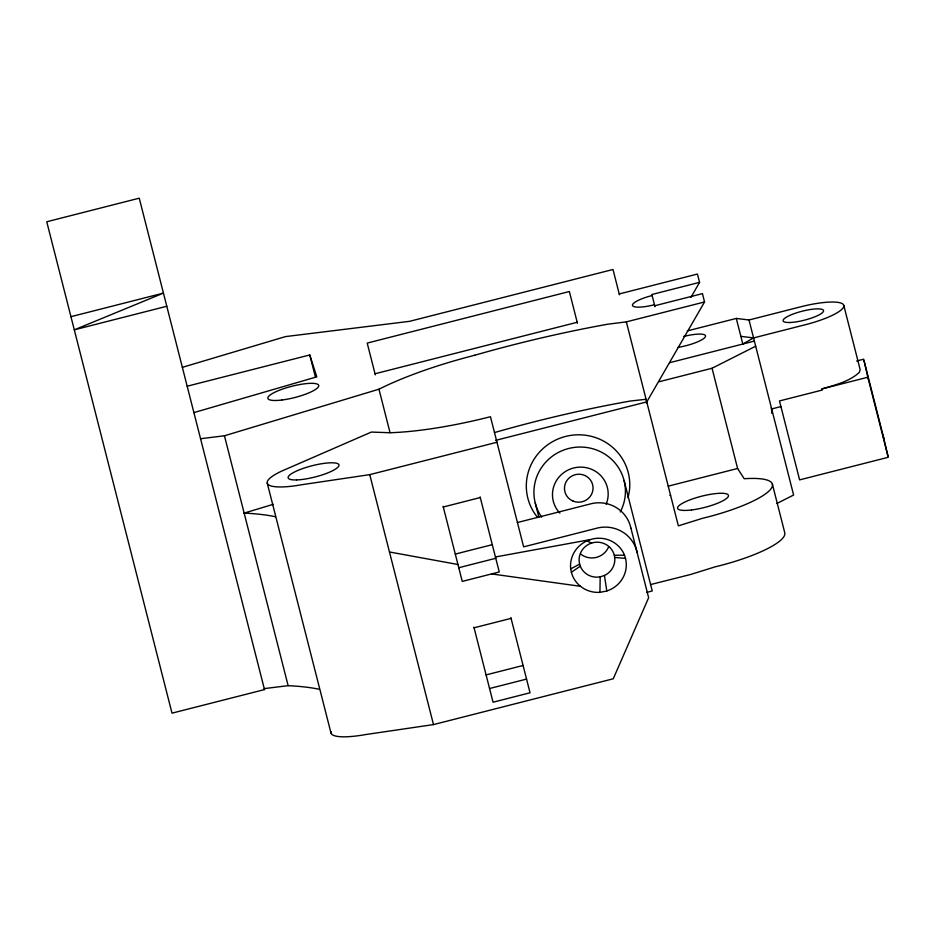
<?xml version="1.0" encoding="UTF-8"?>
<svg xmlns="http://www.w3.org/2000/svg" width="935" height="935" viewBox="0 0 935 935"><rect width="100%" height="100%" fill="white"/><g stroke="black" fill="none" stroke-linecap="round" stroke-linejoin="round"><path stroke-width="1.4" d="M579.63 564.097L580.308 566.189A17.894 17.449 -14.3 0 0 600.188 576.837L599.931 592.346L606.803 591.025L604.454 575.469A17.894 17.449 -14.3 0 0 614.716 557.412L614.318 555.261A17.894 17.449 -14.3 0 0 592.661 542.767A17.894 17.449 -14.3 0 0 579.63 564.097L570.736 568.901L571.367 572.243A27.547 26.858 -14.3 0 0 580.46 586.303A27.968 27.279 -14.3 0 0 599.931 592.334M628.039 497.771L629.313 491.518A51.811 50.513 -14.3 0 0 565.558 436.446A51.811 50.513 -14.3 0 0 535.954 515.314L537.742 517.441M687.295 330.908L736.289 318.426L749.005 319.992L801.026 306.727A41.759 9.256 -14.3 0 1 843.779 305.371L860.165 369.641L859.37 372.317C849.202 381.796 834.92 384.951 821.982 388.925L822.274 390.047L779.486 400.951L799.612 479.877L888.25 457.285L867.516 375.952M690.953 297.4L699.567 282.358L697.44 274.048L619.227 293.952M646.295 402.763L704.558 301.958L702.43 293.625L654.734 305.757M571.367 572.243L580.308 566.189M843.779 305.371A41.759 9.256 -14.3 0 1 805.596 324.655L753.575 337.921L742.822 344.045L736.289 318.426M659.327 381.69L712.049 368.25L755.69 346.219M776.938 503.462L793.616 495.036L749.005 319.992M570.701 568.912A27.805 27.115 -14.3 0 1 586.829 540.956L590.09 539.647A27.875 27.185 -14.3 0 1 624.545 555.18L625.527 558.429A27.816 27.127 -14.3 0 1 606.78 590.967M604.454 575.469L600.188 576.837M669.928 495.468L670.547 495.258M200.557 438.725L224.447 435.78L378.967 389.205A143.184 31.72 -14.3 0 1 474.793 355.242M275.486 516.739A291.03 64.48 -14.3 0 0 246.887 513.245L244.14 513.105L273.312 504.304M182.36 367.338L285.537 336.588L409.6 321.324L612.998 269.49L619.438 294.759M193.896 412.604L316.801 376.852L309.777 354.961L187.175 386.213M474.781 355.195L477.493 354.458A311.191 69.389 -14.3 0 1 607.879 324.188L626.345 321.874L704.558 301.958M70.943 316.684L163.438 293.111L74.297 329.833L166.792 306.259M699.567 282.358L651.859 294.513L654.967 306.68M669.612 362.698L754.381 341.088M495.643 440.362L646.751 401.898M856.647 360.992L863.659 359.204L884.393 440.537M821.982 388.925L867.844 377.226M771.679 408.946L772.146 413.282L771.679 408.946L780.924 406.585M443.283 506.992L480.286 497.56M517.429 522.525L589.389 504.187A32.982 32.164 -14.3 0 1 630.891 528.135M668.233 486.165L737.598 468.482L744.213 478.732A71.586 15.86 -14.3 0 1 768.956 491.062A71.586 15.86 -14.3 0 1 702.559 518.294L678.354 525.867L626.345 321.874M455.287 554.093L492.289 544.661M458.769 567.72L495.76 558.288M474.08 627.794L511.083 618.374M264.5 689.586L172.005 713.16L46.75 221.759L139.245 198.185L264.5 689.586L264.254 688.604L288.132 685.671A291.03 64.48 -14.3 0 1 319.466 689.305M646.623 592.404L652.244 590.967L624.077 480.485M486.083 674.906L523.086 665.475M489.554 688.522L526.557 679.09M331.013 731.614A47.732 10.577 -14.3 0 0 365.41 734.594L433.489 724.59L613.267 678.775L648.645 597.71L630.903 528.135M375.029 373.766L577.199 322.283M637.109 552.468A33.005 32.187 -14.3 0 0 595.595 528.52L523.635 546.858L490.454 416.718A143.184 31.72 -14.3 0 1 390.059 432.73L371.335 432.075L286.507 469.008A47.732 10.577 -14.3 0 0 267.936 484.33A47.732 10.577 -14.3 0 0 301.689 484.727L369.746 474.641L496.964 442.255M650.608 584.562L690.731 574.452L714.948 566.89A71.586 15.86 -14.3 0 0 784.769 532.763L772.38 484.166M495.433 556.968L590.09 539.647M244.14 513.105L248.254 512.602M614.318 555.261L624.475 555.203M614.716 557.412L625.527 558.429M740.859 336.355L753.575 337.921M491.588 573.926L580.46 586.303M389.498 551.989L457.94 564.495M586.818 540.909L591.586 543.083M535.264 503.123L538.876 517.09M712.049 368.25L737.598 468.482M577.456 323.3L569.368 291.521L367.21 343.087L375.297 374.841M480.111 496.894L499.255 571.975L462.252 581.406L443.12 506.326M510.907 617.696L530.04 692.777L493.049 702.208L473.905 627.128M378.967 389.205L390.07 432.776M369.746 474.641L433.489 724.59M309.777 354.961L315.492 377.378M267.246 483.138L330.978 732.993M224.447 435.78L288.132 685.671M646.938 402.658L646.085 399.268L630.225 401.057A311.191 69.389 -14.3 0 0 494.498 432.566M883.014 435.149L887.923 456M863.987 360.478L868.311 379.072M771.352 407.672L771.62 410.547M559.878 513.105A27.898 27.209 -14.3 0 1 558.627 477.528A27.898 27.209 -14.3 0 1 594.438 470.702A27.898 27.209 -14.3 0 1 606.149 504.281M541.634 517.125A45.827 44.693 -14.3 0 1 548.249 459.634A45.827 44.693 -14.3 0 1 607.236 455.754A45.827 44.693 -14.3 0 1 620.279 511.948M608.638 546.835A17.894 17.449 -14.3 0 1 580.577 553.987M654.477 304.74A21.482 4.757 -14.3 0 1 632.481 305.441A21.482 4.757 -14.3 0 1 652.116 295.518M683.532 336.507A21.482 4.757 -14.3 0 1 705.352 336.822A21.482 4.757 -14.3 0 1 677.828 347.411M573.12 501.125A14.317 13.967 -14.3 0 0 592.954 486.399A14.317 13.967 -14.3 0 0 570.198 477.107A14.317 13.967 -14.3 0 0 573.12 501.125M296.57 479.935A26.25 5.82 -14.3 0 0 338.482 466.565A26.25 5.82 -14.3 0 0 305.57 467.605A26.25 5.82 -14.3 0 0 296.57 479.935M281.809 400.028A26.25 5.82 -14.3 0 0 318.718 385.419A26.25 5.82 -14.3 0 0 279.32 390.269A26.25 5.82 -14.3 0 0 281.809 400.028M789.818 322.505A20.886 4.628 -14.3 0 0 823.151 311.869A20.886 4.628 -14.3 0 0 796.971 312.699A20.886 4.628 -14.3 0 0 789.818 322.505M691.538 509.972A26.25 5.82 -14.3 0 0 728.447 495.363A26.25 5.82 -14.3 0 0 689.048 500.213A26.25 5.82 -14.3 0 0 691.538 509.972"/></g></svg>
